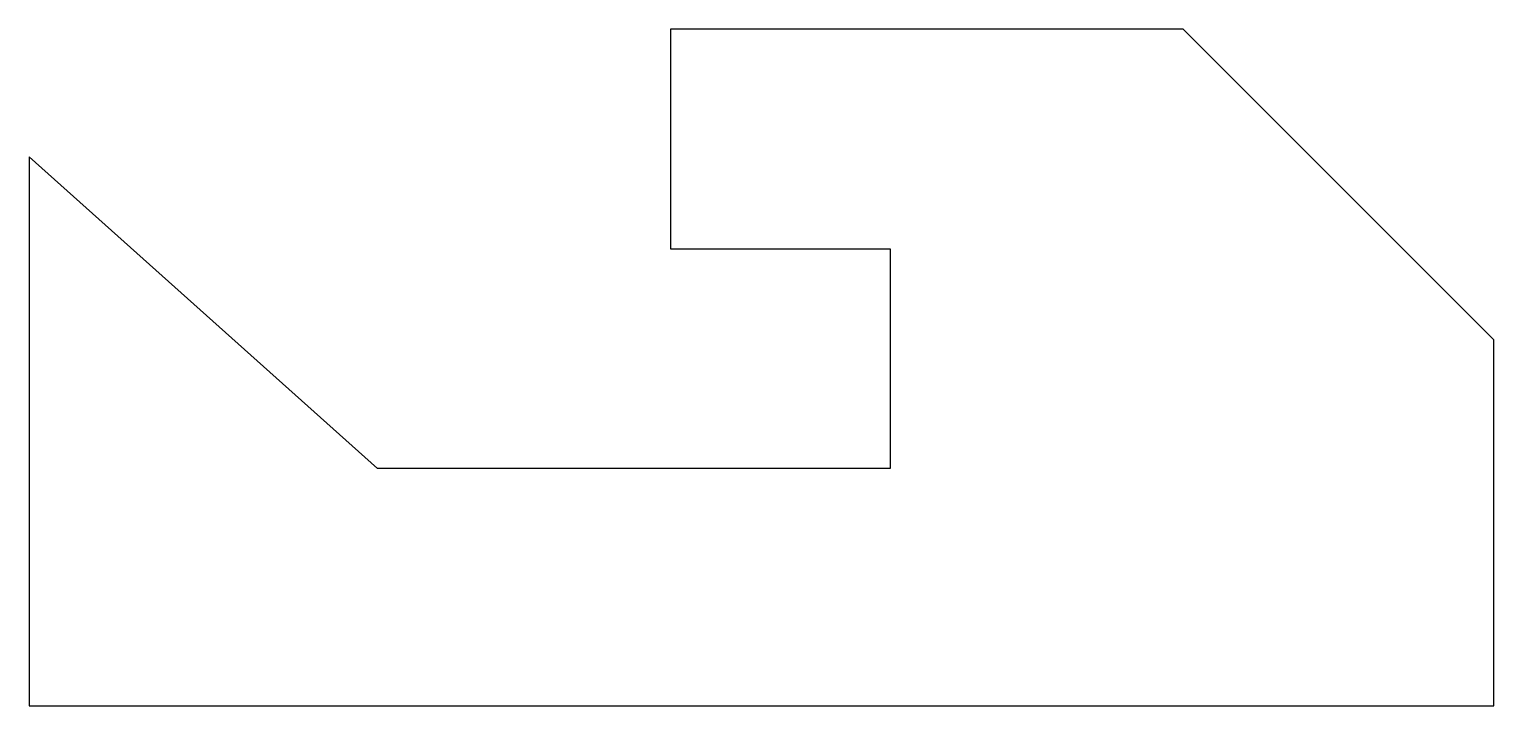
# Model space of a CAD drawing. Header units: millimetres. Extents: x 0 to 200, y 0 to 92.
import ezdxf

# ---------------------------------------------------------------- set-up
doc = ezdxf.new("R2010")
doc.units = ezdxf.units.MM

msp = doc.modelspace()

# ---------------------------------------------------------------- linework, layer by layer
for p, q in [((157.57, 92.43), (87.57, 92.43)), ((87.57, 92.43), (87.57, 62.43)), ((200, 50), (157.57, 92.43)), ((0, 75), (0, 0)), ((47.57, 32.43), (0, 75)), ((87.57, 62.43), (117.57, 62.43)), ((117.57, 62.43), (117.57, 32.43)), ((200, 0), (200, 50)), ((117.57, 32.43), (47.57, 32.43)), ((0, 0), (200, 0))]:
    msp.add_line(p, q)

doc.saveas('drawing.dxf')
